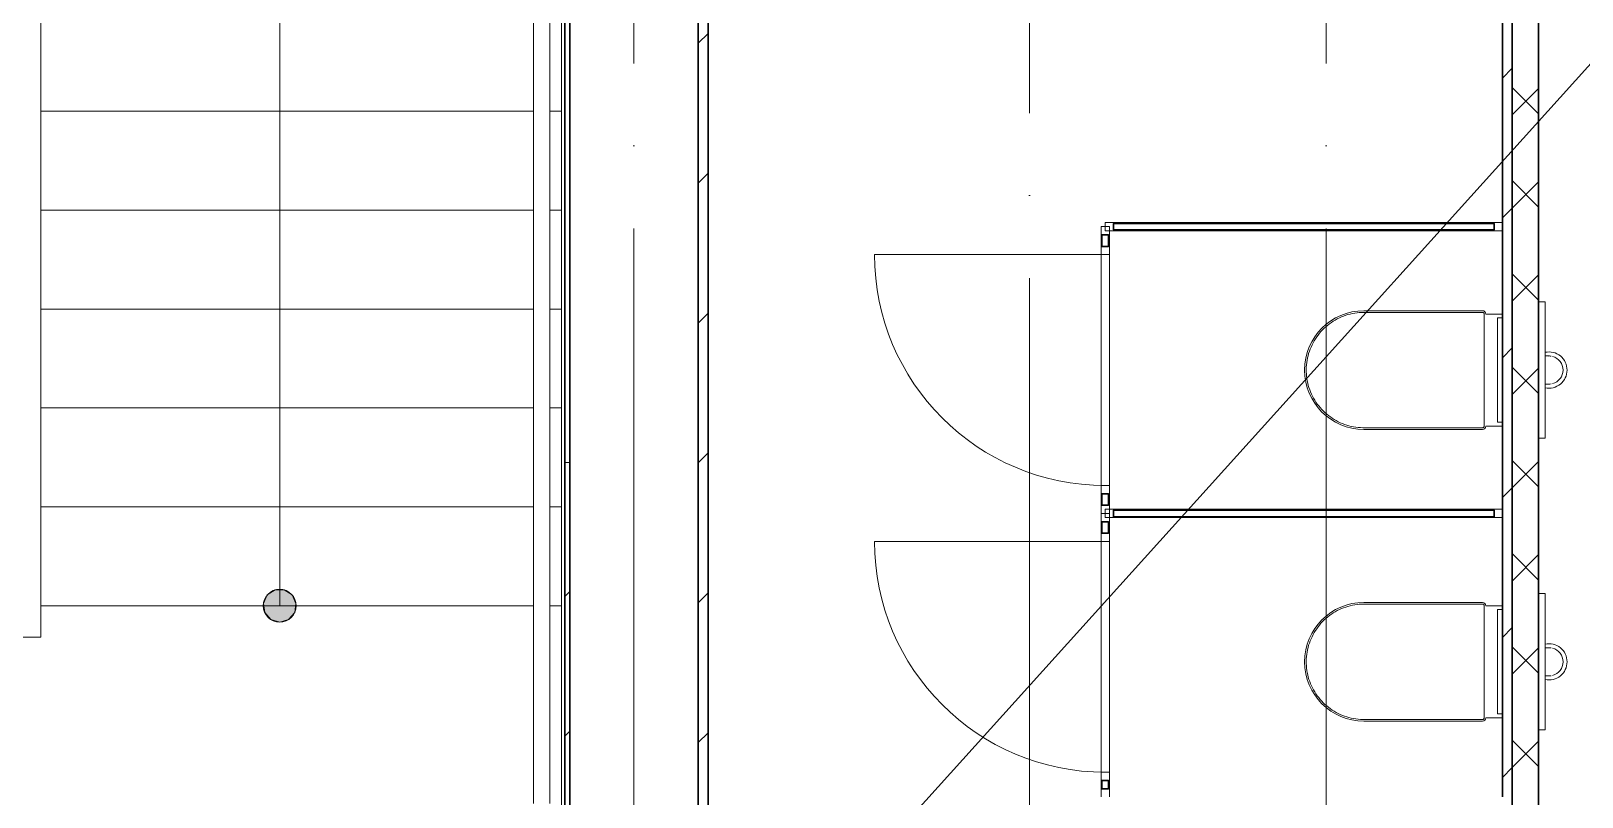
# Model space of a CAD drawing. Header units: millimetres. Extents: x -87434 to 499450, y -468665 to 122144.
# Drawn here: x -19687 to -14981, y -9369 to -7045 of the extents above; entities that cross this region are included whole.
import ezdxf

# ---------------------------------------------------------------- set-up
doc = ezdxf.new("R2010")
doc.units = ezdxf.units.MM
doc.linetypes.add('ADSK_Линия сетки', pattern=[25, 20, -2.5, 0, -2.5])
for name, color, linetype, lineweight in [('Витраж', 7, 'Continuous', 9), ('Двери', 252, 'Continuous', 9), ('Лестницы', 252, 'Continuous', 9), ('Ограждение', 252, 'Continuous', 9), ('Оси', 252, 'Continuous', 9), ('Сантехника', 252, 'Continuous', 9), ('Стены внутренние', 7, 'Continuous', 18), ('Стены наружные', 7, 'Continuous', 18), ('Стены разрез', 252, 'Continuous', 30), ('Стены штриховка', 252, 'Continuous', 9), ('Стрелки вверх', 252, 'Continuous', 18)]:
    doc.layers.add(name, color=color, linetype=linetype, lineweight=lineweight)
doc.layers.add('Радиофикация', color=7, linetype='Continuous')

# ---------------------------------------------------------------- blocks, each defined once
blk = doc.blocks.new('1 этаж')
at = {"layer": 'Стрелки вверх', "true_color": 0x636466}
h = blk.add_hatch(color=251, dxfattribs=at)
edge = h.paths.add_edge_path()
edge.add_arc((-18930.8, -8788.7), 50, 0, 360)
blk.add_hatch(color=251, dxfattribs=at).paths.add_polyline_path([(-18930.8, -8838.7), (-18903.8, -8830.8), (-18885.3, -8809.5), (-18881.3, -8781.6), (-18893, -8756), (-18916.7, -8740.8), (-18944.9, -8740.8), (-18968.6, -8756), (-18980.3, -8781.6), (-18976.3, -8809.5), (-18957.8, -8830.8)])
at = {"layer": 'Витраж', "color": 251, "lineweight": 18, "true_color": 0x636466, "extrusion": (0, 0, -1)}
for p, q in [((-16413.3, -7638.7), (-16438.3, -7638.7)), ((-16438.3, -7638.7), (-16438.3, -7663.7)), ((-16438.3, -7663.7), (-16413.3, -7663.7)), ((-16400.8, -7626.2), (-16425.8, -7626.2)), ((-16425.8, -7626.2), (-16425.8, -7651.2)), ((-16425.8, -7651.2), (-16400.8, -7651.2)), ((-16413.3, -7663.7), (-16413.3, -7638.7)), ((-16400.8, -7651.2), (-16400.8, -7626.2)), ((-16413.3, -7698.7), (-16438.3, -7698.7)), ((-16438.3, -7698.7), (-16438.3, -7723.7)), ((-16413.3, -7723.7), (-16413.3, -7698.7)), ((-16438.3, -7723.7), (-16413.3, -7723.7)), ((-16413.3, -8423.7), (-16438.3, -8423.7)), ((-16438.3, -8423.7), (-16438.3, -8448.7)), ((-16413.3, -8448.7), (-16413.3, -8423.7)), ((-16438.3, -8448.7), (-16413.3, -8448.7)), ((-16413.3, -8508.7), (-16438.3, -8508.7)), ((-16438.3, -8508.7), (-16438.3, -8533.7)), ((-16400.8, -8496.2), (-16425.8, -8496.2)), ((-16425.8, -8496.2), (-16425.8, -8521.2)), ((-16413.3, -8533.7), (-16413.3, -8508.7)), ((-16400.8, -8521.2), (-16400.8, -8496.2)), ((-16438.3, -8533.7), (-16413.3, -8533.7)), ((-16425.8, -8521.2), (-16400.8, -8521.2)), ((-16413.3, -8568.7), (-16438.3, -8568.7)), ((-16438.3, -8568.7), (-16438.3, -8593.7)), ((-16438.3, -8593.7), (-16413.3, -8593.7)), ((-16413.3, -8593.7), (-16413.3, -8568.7)), ((-16413.3, -9293.7), (-16438.3, -9293.7)), ((-16438.3, -9293.7), (-16438.3, -9318.7)), ((-16413.3, -9318.7), (-16413.3, -9293.7)), ((-16438.3, -9318.7), (-16413.3, -9318.7))]:
    blk.add_line(p, q, dxfattribs=at)
at = {"layer": 'Витраж', "color": 251, "true_color": 0x636466}
for p, q in [((-16438.3, -7663.7), (-16438.3, -7698.7)), ((-16413.3, -7663.7), (-16413.3, -7698.7)), ((-16400.8, -7626.2), (-15245.8, -7626.2)), ((-16400.8, -7651.2), (-15245.8, -7651.2)), ((-16438.3, -7723.7), (-16438.3, -8423.7)), ((-16413.3, -7723.7), (-16413.3, -8423.7)), ((-16438.3, -8448.7), (-16438.3, -8483.7)), ((-16413.3, -8448.7), (-16413.3, -8483.7)), ((-16400.8, -8496.2), (-15245.8, -8496.2)), ((-16438.3, -8533.7), (-16438.3, -8568.7)), ((-16413.3, -8533.7), (-16413.3, -8568.7)), ((-16400.8, -8521.2), (-15245.8, -8521.2)), ((-16438.3, -8593.7), (-16438.3, -9293.7)), ((-16413.3, -8593.7), (-16413.3, -9293.7)), ((-16438.3, -9318.7), (-16438.3, -9343.7)), ((-16413.3, -9318.7), (-16413.3, -9343.7))]:
    blk.add_line(p, q, dxfattribs=at)
at = {"layer": 'Витраж', "color": 251, "lineweight": 18, "true_color": 0x636466}
for p, q in [((-15220.8, -7626.2), (-15245.8, -7626.2)), ((-15245.8, -7626.2), (-15245.8, -7651.2)), ((-15245.8, -7651.2), (-15220.8, -7651.2)), ((-15220.8, -7651.2), (-15220.8, -7626.2)), ((-16413.3, -8483.7), (-16438.3, -8483.7)), ((-16438.3, -8483.7), (-16438.3, -8508.7)), ((-16438.3, -8508.7), (-16413.3, -8508.7)), ((-16413.3, -8508.7), (-16413.3, -8483.7)), ((-15220.8, -8496.2), (-15245.8, -8496.2)), ((-15245.8, -8496.2), (-15245.8, -8521.2)), ((-15220.8, -8521.2), (-15220.8, -8496.2)), ((-15245.8, -8521.2), (-15220.8, -8521.2)), ((-16413.3, -9343.7), (-16438.3, -9343.7)), ((-16438.3, -9343.7), (-16438.3, -9368.7)), ((-16413.3, -9368.7), (-16413.3, -9343.7))]:
    blk.add_line(p, q, dxfattribs=at)
at = {"layer": 'Двери', "color": 251, "true_color": 0x636466}
for p, q in [((-16438.3, -7723.7), (-17125.8, -7723.7)), ((-16438.3, -8593.7), (-17125.8, -8593.7))]:
    blk.add_line(p, q, dxfattribs=at)
for centre in [(-16425.8, -7723.7), (-16425.8, -8593.7)]:
    blk.add_arc(centre, 700, 180, 270, dxfattribs=at)
at = {"layer": 'Лестницы', "color": 251, "true_color": 0x636466}
for p, q in [((-19655.8, -7288.7), (-18160.8, -7288.7)), ((-19655.8, -7288.7), (-18160.8, -7288.7)), ((-18110.8, -7288.7), (-18075.8, -7288.7)), ((-18110.8, -7288.7), (-18075.8, -7288.7)), ((-19655.8, -7588.7), (-18160.8, -7588.7)), ((-19655.8, -7588.7), (-18160.8, -7588.7)), ((-18110.8, -7588.7), (-18075.8, -7588.7)), ((-18110.8, -7588.7), (-18075.8, -7588.7)), ((-19655.8, -7888.7), (-18160.8, -7888.7)), ((-19655.8, -7888.7), (-18160.8, -7888.7)), ((-18110.8, -7888.7), (-18075.8, -7888.7)), ((-18110.8, -7888.7), (-18075.8, -7888.7)), ((-19655.8, -8188.7), (-18160.8, -8188.7)), ((-19655.8, -8188.7), (-18160.8, -8188.7)), ((-18110.8, -8188.7), (-18075.8, -8188.7)), ((-18110.8, -8188.7), (-18075.8, -8188.7)), ((-19655.8, -8488.7), (-18160.8, -8488.7)), ((-19655.8, -8488.7), (-18160.8, -8488.7)), ((-18110.8, -8488.7), (-18075.8, -8488.7)), ((-18110.8, -8488.7), (-18075.8, -8488.7)), ((-19655.8, -8788.7), (-18160.8, -8788.7)), ((-19655.8, -8788.7), (-18160.8, -8788.7)), ((-18110.8, -8788.7), (-18075.8, -8788.7)), ((-18110.8, -8788.7), (-18075.8, -8788.7))]:
    blk.add_line(p, q, dxfattribs=at)
at = {"layer": 'Ограждение', "color": 251, "true_color": 0x636466}
for p, q in [((-18110.8, -9088.7), (-18110.8, -6006.4)), ((-18075.8, -9088.7), (-18075.8, -5990)), ((-18160.8, -9088.7), (-18160.8, -6029.7)), ((-19655.8, -8788.7), (-19655.8, -6726.8)), ((-19655.8, -8883.7), (-19655.8, -8788.7)), ((-20060.8, -8883.7), (-19655.8, -8883.7)), ((-18160.8, -9388.7), (-18160.8, -9088.7)), ((-18110.8, -9388.7), (-18110.8, -9088.7)), ((-18075.8, -10713.7), (-18075.8, -9088.7))]:
    blk.add_line(p, q, dxfattribs=at)
at = {"layer": 'Оси', "color": 251, "linetype": 'ADSK_Линия сетки', "ltscale": 100, "true_color": 0x636466}
for p, q in [((-16655.8, 32206.9), (-16655.8, -33769.9)), ((-17855.8, -2643.7), (-17855.8, -33769.9)), ((-15755.8, -2643.7), (-15755.8, -32499.9))]:
    blk.add_line(p, q, dxfattribs=at)
at = {"layer": 'Сантехника', "color": 251, "true_color": 0x636466}
for p, q in [((-15280.8, -7893.7), (-15640.8, -7893.7)), ((-15280.8, -7898.7), (-15640.8, -7898.7)), ((-15275.8, -8243.7), (-15275.8, -7903.7)), ((-15220.8, -7903.7), (-15270.8, -7903.7)), ((-15235.8, -8231.9), (-15235.8, -7915.5)), ((-15235.8, -7915.5), (-15220.8, -7915.5)), ((-15220.8, -8231.9), (-15235.8, -8231.9)), ((-15640.8, -8248.7), (-15280.8, -8248.7)), ((-15640.8, -8253.7), (-15280.8, -8253.7)), ((-15270.8, -8243.7), (-15220.8, -8243.7)), ((-15280.8, -8778.7), (-15640.8, -8778.7)), ((-15280.8, -8783.7), (-15640.8, -8783.7)), ((-15275.8, -9128.7), (-15275.8, -8788.7)), ((-15220.8, -8788.7), (-15270.8, -8788.7)), ((-15235.8, -9116.9), (-15235.8, -8800.5)), ((-15235.8, -8800.5), (-15220.8, -8800.5)), ((-15270.8, -9128.7), (-15220.8, -9128.7)), ((-15220.8, -9116.9), (-15235.8, -9116.9)), ((-15640.8, -9133.7), (-15280.8, -9133.7)), ((-15640.8, -9138.7), (-15280.8, -9138.7))]:
    blk.add_line(p, q, dxfattribs=at)
at = {"layer": 'Сантехника', "color": 251, "lineweight": 9, "true_color": 0x636466}
for p, q in [((-15090.8, -7867), (-15110.8, -7867)), ((-15090.8, -7892), (-15090.8, -7867)), ((-15090.8, -7892), (-15090.8, -8255.5)), ((-15110.8, -8280.5), (-15090.8, -8280.5)), ((-15090.8, -8280.5), (-15090.8, -8255.5)), ((-15090.8, -8752), (-15110.8, -8752)), ((-15090.8, -8777), (-15090.8, -8752)), ((-15090.8, -8777), (-15090.8, -9140.5)), ((-15110.8, -9165.5), (-15090.8, -9165.5)), ((-15090.8, -9165.5), (-15090.8, -9140.5))]:
    blk.add_line(p, q, dxfattribs=at)
at = {"layer": 'Сантехника', "color": 251, "true_color": 0x636466, "flags": 128}
for points in [[(-15640.8, -7898.7), (-15647.8, -7898.9), (-15654.8, -7899.3), (-15661.8, -7900), (-15668.7, -7901), (-15675.6, -7902.2), (-15682.4, -7903.7), (-15689.2, -7905.5), (-15695.9, -7907.6), (-15702.4, -7909.9), (-15708.9, -7912.5), (-15715.3, -7915.4), (-15721.6, -7918.5), (-15727.8, -7921.9), (-15733.8, -7925.5), (-15739.6, -7929.3), (-15745.3, -7933.4), (-15750.8, -7937.7), (-15756.2, -7942.2), (-15761.4, -7946.9), (-15766.3, -7951.8), (-15771.1, -7956.9), (-15775.7, -7962.2), (-15780, -7967.7), (-15784.2, -7973.4), (-15788.1, -7979.2), (-15791.7, -7985.1), (-15795.1, -7991.2), (-15798.3, -7997.5), (-15801.2, -8003.8), (-15803.9, -8010.3), (-15806.3, -8016.9), (-15808.5, -8023.6), (-15810.3, -8030.3), (-15811.9, -8037.1), (-15813.3, -8044), (-15814.3, -8050.9), (-15815.1, -8057.9), (-15815.6, -8064.8), (-15815.8, -8071.8), (-15815.7, -8078.8), (-15815.4, -8085.8), (-15814.8, -8092.8), (-15813.9, -8099.7), (-15812.7, -8106.6), (-15811.2, -8113.5), (-15809.5, -8120.3), (-15807.5, -8127), (-15805.2, -8133.6), (-15802.7, -8140.1), (-15799.9, -8146.6), (-15796.9, -8152.9), (-15793.6, -8159), (-15790.1, -8165.1), (-15786.3, -8171), (-15782.3, -8176.7), (-15778.1, -8182.3), (-15773.6, -8187.7), (-15768.9, -8192.9), (-15764.1, -8197.9), (-15759, -8202.8), (-15753.8, -8207.4), (-15748.3, -8211.8), (-15742.7, -8216), (-15736.9, -8220), (-15731, -8223.7), (-15724.9, -8227.2), (-15718.7, -8230.4), (-15712.4, -8233.4), (-15706, -8236.1), (-15699.4, -8238.6), (-15692.8, -8240.8), (-15686.1, -8242.8), (-15679.3, -8244.5), (-15672.4, -8245.9), (-15665.5, -8247), (-15658.5, -8247.8), (-15651.6, -8248.4), (-15644.6, -8248.7), (-15640.8, -8248.7)], [(-15275.8, -7903.7), (-15275.8, -7903.5), (-15275.8, -7903.3), (-15275.8, -7903.1), (-15275.9, -7902.9), (-15275.9, -7902.7), (-15275.9, -7902.5), (-15276, -7902.3), (-15276.1, -7902.2), (-15276.1, -7902), (-15276.2, -7901.8), (-15276.3, -7901.6), (-15276.4, -7901.4), (-15276.5, -7901.2), (-15276.6, -7901.1), (-15276.7, -7900.9), (-15276.8, -7900.7), (-15276.9, -7900.6), (-15277, -7900.4), (-15277.2, -7900.3), (-15277.3, -7900.1), (-15277.5, -7900), (-15277.6, -7899.9), (-15277.8, -7899.8), (-15277.9, -7899.6), (-15278.1, -7899.5), (-15278.3, -7899.4), (-15278.4, -7899.3), (-15278.6, -7899.2), (-15278.8, -7899.1), (-15279, -7899.1), (-15279.2, -7899), (-15279.4, -7898.9), (-15279.6, -7898.9), (-15279.8, -7898.8), (-15280, -7898.8), (-15280.1, -7898.8), (-15280.3, -7898.8), (-15280.5, -7898.7), (-15280.7, -7898.7), (-15280.8, -7898.7)], [(-15280.8, -8248.7), (-15280.6, -8248.7), (-15280.4, -8248.7), (-15280.2, -8248.7), (-15280, -8248.7), (-15279.8, -8248.6), (-15279.6, -8248.6), (-15279.4, -8248.5), (-15279.2, -8248.5), (-15279, -8248.4), (-15278.9, -8248.3), (-15278.7, -8248.3), (-15278.5, -8248.2), (-15278.3, -8248.1), (-15278.1, -8248), (-15278, -8247.9), (-15277.8, -8247.7), (-15277.7, -8247.6), (-15277.5, -8247.5), (-15277.4, -8247.4), (-15277.2, -8247.2), (-15277.1, -8247.1), (-15276.9, -8246.9), (-15276.8, -8246.8), (-15276.7, -8246.6), (-15276.6, -8246.4), (-15276.5, -8246.3), (-15276.4, -8246.1), (-15276.3, -8245.9), (-15276.2, -8245.7), (-15276.1, -8245.5), (-15276.1, -8245.4), (-15276, -8245.2), (-15276, -8245), (-15275.9, -8244.8), (-15275.9, -8244.6), (-15275.8, -8244.4), (-15275.8, -8244.2), (-15275.8, -8244), (-15275.8, -8243.8), (-15275.8, -8243.7)], [(-15640.8, -8783.7), (-15647.8, -8783.9), (-15654.8, -8784.3), (-15661.8, -8785), (-15668.7, -8786), (-15675.6, -8787.2), (-15682.4, -8788.7), (-15689.2, -8790.5), (-15695.9, -8792.6), (-15702.4, -8794.9), (-15708.9, -8797.5), (-15715.3, -8800.4), (-15721.6, -8803.5), (-15727.8, -8806.9), (-15733.8, -8810.5), (-15739.6, -8814.3), (-15745.3, -8818.4), (-15750.8, -8822.7), (-15756.2, -8827.2), (-15761.4, -8831.9), (-15766.3, -8836.8), (-15771.1, -8841.9), (-15775.7, -8847.2), (-15780, -8852.7), (-15784.2, -8858.4), (-15788.1, -8864.2), (-15791.7, -8870.1), (-15795.1, -8876.2), (-15798.3, -8882.5), (-15801.2, -8888.8), (-15803.9, -8895.3), (-15806.3, -8901.9), (-15808.5, -8908.6), (-15810.3, -8915.3), (-15811.9, -8922.1), (-15813.3, -8929), (-15814.3, -8935.9), (-15815.1, -8942.9), (-15815.6, -8949.8), (-15815.8, -8956.8), (-15815.7, -8963.8), (-15815.4, -8970.8), (-15814.8, -8977.8), (-15813.9, -8984.7), (-15812.7, -8991.6), (-15811.2, -8998.5), (-15809.5, -9005.3), (-15807.5, -9012), (-15805.2, -9018.6), (-15802.7, -9025.1), (-15799.9, -9031.6), (-15796.9, -9037.9), (-15793.6, -9044), (-15790.1, -9050.1), (-15786.3, -9056), (-15782.3, -9061.7), (-15778.1, -9067.3), (-15773.6, -9072.7), (-15768.9, -9077.9), (-15764.1, -9082.9), (-15759, -9087.8), (-15753.8, -9092.4), (-15748.3, -9096.8), (-15742.7, -9101), (-15736.9, -9105), (-15731, -9108.7), (-15724.9, -9112.2), (-15718.7, -9115.4), (-15712.4, -9118.4), (-15706, -9121.1), (-15699.4, -9123.6), (-15692.8, -9125.8), (-15686.1, -9127.8), (-15679.3, -9129.5), (-15672.4, -9130.9), (-15665.5, -9132), (-15658.5, -9132.8), (-15651.6, -9133.4), (-15644.6, -9133.7), (-15640.8, -9133.7)], [(-15275.8, -8788.7), (-15275.8, -8788.5), (-15275.8, -8788.3), (-15275.8, -8788.1), (-15275.9, -8787.9), (-15275.9, -8787.7), (-15275.9, -8787.5), (-15276, -8787.3), (-15276.1, -8787.2), (-15276.1, -8787), (-15276.2, -8786.8), (-15276.3, -8786.6), (-15276.4, -8786.4), (-15276.5, -8786.2), (-15276.6, -8786.1), (-15276.7, -8785.9), (-15276.8, -8785.7), (-15276.9, -8785.6), (-15277, -8785.4), (-15277.2, -8785.3), (-15277.3, -8785.1), (-15277.5, -8785), (-15277.6, -8784.9), (-15277.8, -8784.8), (-15277.9, -8784.6), (-15278.1, -8784.5), (-15278.3, -8784.4), (-15278.4, -8784.3), (-15278.6, -8784.2), (-15278.8, -8784.1), (-15279, -8784.1), (-15279.2, -8784), (-15279.4, -8783.9), (-15279.6, -8783.9), (-15279.8, -8783.8), (-15280, -8783.8), (-15280.1, -8783.8), (-15280.3, -8783.8), (-15280.5, -8783.7), (-15280.7, -8783.7), (-15280.8, -8783.7)], [(-15280.8, -9133.7), (-15280.6, -9133.7), (-15280.4, -9133.7), (-15280.2, -9133.7), (-15280, -9133.7), (-15279.8, -9133.6), (-15279.6, -9133.6), (-15279.4, -9133.5), (-15279.2, -9133.5), (-15279, -9133.4), (-15278.9, -9133.3), (-15278.7, -9133.3), (-15278.5, -9133.2), (-15278.3, -9133.1), (-15278.1, -9133), (-15278, -9132.9), (-15277.8, -9132.7), (-15277.7, -9132.6), (-15277.5, -9132.5), (-15277.4, -9132.4), (-15277.2, -9132.2), (-15277.1, -9132.1), (-15276.9, -9131.9), (-15276.8, -9131.8), (-15276.7, -9131.6), (-15276.6, -9131.4), (-15276.5, -9131.3), (-15276.4, -9131.1), (-15276.3, -9130.9), (-15276.2, -9130.7), (-15276.1, -9130.5), (-15276.1, -9130.4), (-15276, -9130.2), (-15276, -9130), (-15275.9, -9129.8), (-15275.9, -9129.6), (-15275.8, -9129.4), (-15275.8, -9129.2), (-15275.8, -9129), (-15275.8, -9128.8), (-15275.8, -9128.7)]]:
    blk.add_lwpolyline(points, dxfattribs=at)
at = {"layer": 'Сантехника', "color": 251, "lineweight": 9, "true_color": 0x636466, "flags": 128}
for points in [[(-15079.4, -8031), (-15079.4, -8031), (-15079.5, -8031), (-15079.7, -8031), (-15079.9, -8031), (-15080.3, -8031), (-15080.6, -8031), (-15081.1, -8031), (-15081.6, -8031), (-15082.2, -8031), (-15082.9, -8031), (-15083.6, -8031), (-15084.4, -8031), (-15085.3, -8031), (-15086.2, -8031), (-15087.2, -8031), (-15088.3, -8031), (-15089.4, -8031), (-15090.5, -8031)], [(-15089.7, -8116.4), (-15088.6, -8116.4), (-15087.5, -8116.4), (-15086.5, -8116.4), (-15085.5, -8116.4), (-15084.7, -8116.4), (-15083.8, -8116.4), (-15083.1, -8116.4), (-15082.4, -8116.4), (-15081.8, -8116.4), (-15081.2, -8116.4), (-15080.8, -8116.4), (-15080.4, -8116.4), (-15080, -8116.4), (-15079.7, -8116.4), (-15079.5, -8116.4), (-15079.4, -8116.4), (-15079.4, -8116.4), (-15079.4, -8116.4)], [(-15079.4, -8916), (-15079.4, -8916), (-15079.5, -8916), (-15079.7, -8916), (-15079.9, -8916), (-15080.3, -8916), (-15080.6, -8916), (-15081.1, -8916), (-15081.6, -8916), (-15082.2, -8916), (-15082.9, -8916), (-15083.6, -8916), (-15084.4, -8916), (-15085.3, -8916), (-15086.2, -8916), (-15087.2, -8916), (-15088.3, -8916), (-15089.4, -8916), (-15090.5, -8916)], [(-15089.7, -9001.4), (-15088.6, -9001.4), (-15087.5, -9001.4), (-15086.5, -9001.4), (-15085.5, -9001.4), (-15084.7, -9001.4), (-15083.8, -9001.4), (-15083.1, -9001.4), (-15082.4, -9001.4), (-15081.8, -9001.4), (-15081.2, -9001.4), (-15080.8, -9001.4), (-15080.4, -9001.4), (-15080, -9001.4), (-15079.7, -9001.4), (-15079.5, -9001.4), (-15079.4, -9001.4), (-15079.4, -9001.4), (-15079.4, -9001.4)]]:
    blk.add_lwpolyline(points, dxfattribs=at)
at = {"layer": 'Сантехника', "color": 251, "true_color": 0x636466}
for centre, radius, start, end in [((-15640.8, -8073.7), 180, 90, 270), ((-15640.8, -8073.7), 175, 90, 90.9078), ((-15640.8, -8073.7), 175, 90, 90.9078), ((-15280.8, -7903.7), 10, 0, 90), ((-15280.8, -7903.7), 5, 60, 90), ((-15280.8, -7903.7), 5, 60, 90), ((-15280.8, -7903.7), 5, 60, 75), ((-15280.8, -7903.7), 5, 0, 30), ((-15280.8, -7903.7), 5, 0, 30), ((-15280.8, -7903.7), 5, 0, 30), ((-15640.8, -8073.7), 175, 269.0922, 270), ((-15640.8, -8073.7), 175, 269.0922, 270), ((-15280.8, -8243.7), 10, 270, 0), ((-15280.8, -8243.7), 5, 270, 300), ((-15280.8, -8243.7), 5, 270, 300), ((-15280.8, -8243.7), 5, 285, 300), ((-15280.8, -8243.7), 5, 330, 0), ((-15280.8, -8243.7), 5, 330, 0), ((-15280.8, -8243.7), 5, 330, 0), ((-15640.8, -8958.7), 180, 90, 270), ((-15640.8, -8958.7), 175, 90, 90.9078), ((-15640.8, -8958.7), 175, 90, 90.9078), ((-15280.8, -8788.7), 10, 0, 90), ((-15280.8, -8788.7), 5, 60, 90), ((-15280.8, -8788.7), 5, 60, 90), ((-15280.8, -8788.7), 5, 60, 75), ((-15280.8, -8788.7), 5, 0, 30), ((-15280.8, -8788.7), 5, 0, 30), ((-15280.8, -8788.7), 5, 0, 30), ((-15280.8, -9128.7), 10, 270, 0), ((-15280.8, -9128.7), 5, 330, 0), ((-15280.8, -9128.7), 5, 330, 0), ((-15280.8, -9128.7), 5, 330, 0), ((-15640.8, -8958.7), 175, 269.0922, 270), ((-15640.8, -8958.7), 175, 269.0922, 270), ((-15280.8, -9128.7), 5, 270, 300), ((-15280.8, -9128.7), 5, 270, 300), ((-15280.8, -9128.7), 5, 285, 300)]:
    blk.add_arc(centre, radius, start, end, dxfattribs=at)
at = {"layer": 'Сантехника', "color": 251, "lineweight": 9, "true_color": 0x636466}
for centre, radius, start, end in [((-15079.4, -8073.7), 55, 0, 102.0258), ((-15079.4, -8073.7), 42.7, 92.2417, 94.1976), ((-15079.4, -8073.7), 42.7, 87.9172, 90), ((-15079.4, -8073.7), 42.7, 80.8699, 90), ((-15079.4, -8073.7), 42.7, 0, 75), ((-15079.4, -8073.7), 55, 257.9742, 0), ((-15079.4, -8073.7), 42.7, 285, 0), ((-15079.4, -8073.7), 42.7, 267.2428, 279.4986), ((-15079.4, -8073.7), 42.7, 270, 272.5338), ((-15079.4, -8958.7), 55, 0, 102.0258), ((-15079.4, -8958.7), 42.7, 92.2417, 94.1976), ((-15079.4, -8958.7), 42.7, 87.9172, 90), ((-15079.4, -8958.7), 42.7, 80.8699, 90), ((-15079.4, -8958.7), 42.7, 0, 75), ((-15079.4, -8958.7), 55, 257.9742, 0), ((-15079.4, -8958.7), 42.7, 285, 0), ((-15079.4, -8958.7), 42.7, 267.2428, 279.4986), ((-15079.4, -8958.7), 42.7, 270, 272.5338)]:
    blk.add_arc(centre, radius, start, end, dxfattribs=at)
at = {"layer": 'Стены внутренние', "color": 251, "lineweight": 30, "true_color": 0x636466}
for p, q in [((-17660.8, -11348.7), (-17660.8, -5343.7)), ((-18050.8, -6088.7), (-18050.8, -10738.7))]:
    blk.add_line(p, q, dxfattribs=at)
at = {"layer": 'Стены наружные', "color": 251, "lineweight": 30, "true_color": 0x636466}
for p, q in [((-15190.8, -9398.7), (-15190.8, -5343.7)), ((-15110.8, -9398.7), (-15110.8, -5343.7)), ((-17630.8, -11348.7), (-17630.8, -5373.7)), ((-15220.8, -5373.7), (-15220.8, -9368.7)), ((-18050.8, -10738.7), (-18050.8, -6088.7)), ((-18065.8, -6488.1), (-18065.8, -10723.7))]:
    blk.add_line(p, q, dxfattribs=at)
at = {"layer": 'Стены наружные', "color": 251, "linetype": 'Continuous', "lineweight": 9, "true_color": 0x636466}
for p, q in [((-17660.8, -7082.4), (-17630.8, -7052.4)), ((-15220.8, -7188), (-15190.8, -7158)), ((-15110.8, -7296.4), (-15190.8, -7216.4)), ((-15190.8, -7299.5), (-15110.8, -7219.5)), ((-17660.8, -7506.7), (-17630.8, -7476.7)), ((-15110.8, -7579.2), (-15190.8, -7499.2)), ((-15190.8, -7582.3), (-15110.8, -7502.3)), ((-15220.8, -7612.3), (-15190.8, -7582.3)), ((-15110.8, -7862.1), (-15190.8, -7782.1)), ((-15190.8, -7865.1), (-15110.8, -7785.1)), ((-17660.8, -7931), (-17630.8, -7901)), ((-15220.8, -8036.6), (-15190.8, -8006.6)), ((-15110.8, -8144.9), (-15190.8, -8064.9)), ((-15190.8, -8148), (-15110.8, -8068)), ((-17660.8, -8355.2), (-17630.8, -8325.2)), ((-15110.8, -8427.7), (-15190.8, -8347.7)), ((-15190.8, -8430.8), (-15110.8, -8350.8)), ((-15220.8, -8460.8), (-15190.8, -8430.8)), ((-15110.8, -8710.6), (-15190.8, -8630.6)), ((-15190.8, -8713.7), (-15110.8, -8633.7)), ((-18065.8, -8760.2), (-18050.8, -8745.2)), ((-17660.8, -8779.5), (-17630.8, -8749.5)), ((-15220.8, -8885.1), (-15190.8, -8855.1)), ((-15110.8, -8993.4), (-15190.8, -8913.4)), ((-15190.8, -8996.5), (-15110.8, -8916.5)), ((-18065.8, -9184.5), (-18050.8, -9169.5)), ((-17660.8, -9203.8), (-17630.8, -9173.8)), ((-15110.8, -9276.3), (-15190.8, -9196.3)), ((-15190.8, -9279.3), (-15110.8, -9199.3)), ((-15220.8, -9309.3), (-15190.8, -9279.3))]:
    blk.add_line(p, q, dxfattribs=at)
at = {"layer": 'Стены разрез', "color": 251, "true_color": 0x636466}
for p, q in [((-16415.8, -7663.7), (-16435.8, -7663.7)), ((-16435.8, -7663.7), (-16435.8, -7698.7)), ((-16415.8, -7698.7), (-16415.8, -7663.7)), ((-15245.8, -7628.7), (-16400.8, -7628.7)), ((-16400.8, -7628.7), (-16400.8, -7648.7)), ((-16400.8, -7648.7), (-15245.8, -7648.7)), ((-15245.8, -7648.7), (-15245.8, -7628.7)), ((-16435.8, -7698.7), (-16415.8, -7698.7)), ((-16415.8, -8448.7), (-16435.8, -8448.7)), ((-16435.8, -8448.7), (-16435.8, -8483.7)), ((-16415.8, -8483.7), (-16415.8, -8448.7)), ((-16435.8, -8483.7), (-16415.8, -8483.7)), ((-15245.8, -8498.7), (-16400.8, -8498.7)), ((-16400.8, -8498.7), (-16400.8, -8518.7)), ((-15245.8, -8518.7), (-15245.8, -8498.7)), ((-16415.8, -8533.7), (-16435.8, -8533.7)), ((-16435.8, -8533.7), (-16435.8, -8568.7)), ((-16415.8, -8568.7), (-16415.8, -8533.7)), ((-16400.8, -8518.7), (-15245.8, -8518.7)), ((-16435.8, -8568.7), (-16415.8, -8568.7)), ((-16415.8, -9318.7), (-16435.8, -9318.7)), ((-16435.8, -9318.7), (-16435.8, -9343.7)), ((-16435.8, -9343.7), (-16415.8, -9343.7)), ((-16415.8, -9343.7), (-16415.8, -9318.7))]:
    blk.add_line(p, q, dxfattribs=at)
at = {"layer": 'Стены штриховка', "color": 251, "true_color": 0x636466}
blk.add_line((-18050.8, -8354), (-18065.8, -8354), dxfattribs=at)
at = {"layer": 'Стрелки вверх', "color": 251, "true_color": 0x636466}
for p, q in [((-18930.8, -7288.7), (-18930.8, -6988.7)), ((-18930.8, -7588.7), (-18930.8, -7288.7)), ((-18930.8, -7888.7), (-18930.8, -7588.7)), ((-18930.8, -8188.7), (-18930.8, -7888.7)), ((-18930.8, -8488.7), (-18930.8, -8188.7)), ((-18930.8, -8788.7), (-18930.8, -8488.7)), ((-18944.9, -8740.8), (-18968.6, -8756)), ((-18916.7, -8740.8), (-18944.9, -8740.8)), ((-18893, -8756), (-18916.7, -8740.8)), ((-18968.6, -8756), (-18980.3, -8781.6)), ((-18980.3, -8781.6), (-18976.3, -8809.5)), ((-18881.3, -8781.6), (-18893, -8756)), ((-18885.3, -8809.5), (-18881.3, -8781.6)), ((-18976.3, -8809.5), (-18957.8, -8830.8)), ((-18957.8, -8830.8), (-18930.8, -8838.7)), ((-18930.8, -8838.7), (-18903.8, -8830.8)), ((-18903.8, -8830.8), (-18885.3, -8809.5))]:
    blk.add_line(p, q, dxfattribs=at)
blk.add_circle((-18930.8, -8788.7), 50, dxfattribs=at)

msp = doc.modelspace()

# ---------------------------------------------------------------- linework, layer by layer
at = {"layer": 'Радиофикация', "color": 7, "lineweight": 9}
msp.add_lwpolyline([(-18158.95404, -10693.42021), (-9721.57345, -1345.89248), (-4964.57345, -1345.89248)], dxfattribs=at)

# ---------------------------------------------------------------- block references
msp.add_blockref('1 этаж', (-2, 0))

doc.saveas('drawing.dxf')
